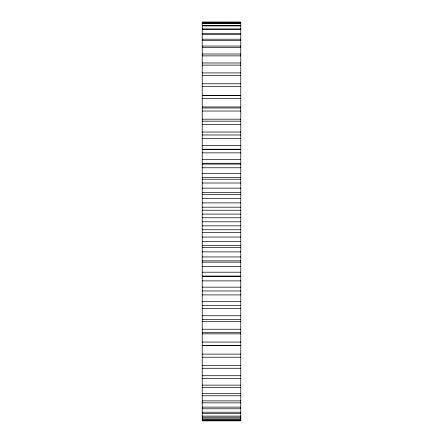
<?xml version="1.0" encoding="UTF-8"?>
<svg xmlns="http://www.w3.org/2000/svg" width="443" height="443" viewBox="0 0 443 443"><rect width="100%" height="100%" fill="white"/><g stroke="black" fill="none" stroke-linecap="round" stroke-linejoin="round"><path stroke-width="0.66" d="M202.229 22.15L240.77 22.15L240.77 420.85L202.229 420.85L202.229 22.15L240.77 22.183M202.229 23.346L240.77 23.346M202.229 23.446L240.77 23.446M202.229 25.522L240.77 25.522M202.229 25.932L240.77 25.932M202.229 28.906L240.77 28.906M202.229 29.62L240.77 29.62M202.229 33.48L240.77 33.48M202.229 34.493L240.77 34.493M202.229 39.211L240.77 39.211M202.229 40.518L240.77 40.518M202.229 46.066L240.77 46.066M202.229 47.661L240.77 47.661M202.229 54.002L240.77 54.002M202.229 55.873L240.77 55.873M202.229 62.972L240.77 62.972M202.229 65.11L240.77 65.11M202.229 72.918L240.77 72.918M202.229 75.31L240.77 75.31M202.229 83.782L240.77 83.782M202.229 86.407L240.77 86.407M202.229 95.439L240.77 95.439M202.229 95.494L240.77 95.494M202.229 98.34L240.77 98.34M202.229 106.957L240.77 106.957M202.229 107.981L240.77 107.981M202.229 111.032L240.77 111.032M202.229 119.184L240.77 119.184M202.229 121.172L240.77 121.172M202.229 124.405L240.77 124.405M202.229 132.042L240.77 132.042M202.229 134.977L240.77 134.977M202.229 138.377L240.77 138.377M202.229 145.448L240.77 145.448M202.229 149.241L240.77 149.241M202.229 149.319L240.77 149.319M202.229 152.863L240.77 152.863M202.229 159.325L240.77 159.325M202.229 163.273L240.77 163.273M202.229 164.104L240.77 164.104M202.229 167.77L240.77 167.77M202.229 173.584L240.77 173.584M202.229 177.671L240.77 177.671M202.229 179.243L240.77 179.243M202.229 183.009L240.77 183.009M202.229 188.137L240.77 188.137M202.229 192.334L240.77 192.334M202.229 194.643L240.77 194.643M202.229 198.486L240.77 198.486M202.229 202.9L240.77 202.9M202.229 207.18L240.77 207.18M202.229 210.209L240.77 210.209M202.229 214.102L240.77 214.102M202.229 217.773L240.77 217.773M202.229 221.805L240.77 221.805M202.229 225.847L240.77 225.847M202.229 229.767L240.77 229.767M202.229 232.675L240.77 232.675M202.229 237.044L240.77 237.044M202.229 241.452L240.77 241.452M202.229 245.378L240.77 245.378M202.229 247.504L240.77 247.504M202.229 251.879L240.77 251.879M202.229 256.94L240.77 256.94M202.229 260.844L240.77 260.844M202.229 262.173L240.77 262.173M202.229 266.525L240.77 266.525M202.229 272.207L240.77 272.207M202.229 276.067L240.77 276.067M202.229 276.587L240.77 276.587M202.229 280.895L240.77 280.895M202.229 287.158L240.77 287.158M202.229 290.951L240.77 290.951M202.229 294.9L240.77 294.9M202.229 301.711L240.77 301.711M202.229 305.41L240.77 305.41M202.229 308.45L240.77 308.45M202.229 315.765L240.77 315.765M202.229 319.353L240.77 319.353M202.229 321.463L240.77 321.463M202.229 329.238L240.77 329.238M202.229 332.693L240.77 332.693M202.229 333.861L240.77 333.861M202.229 342.051L240.77 342.051M202.229 345.341L240.77 345.341M202.229 345.568L240.77 345.568M202.229 354.118L240.77 354.118M202.229 357.23L240.77 357.23M202.229 365.364L240.77 365.364M202.229 368.283L240.77 368.283M202.229 375.725L240.77 375.725M202.229 378.427L240.77 378.427M202.229 385.139L240.77 385.139M202.229 387.608L240.77 387.608M202.229 393.539L240.77 393.539M202.229 395.765L240.77 395.765M202.229 400.882L240.77 400.882M202.229 402.842L240.77 402.842M202.229 407.117L240.77 407.117M202.229 408.806L240.77 408.806M202.229 412.206L240.77 412.206M202.229 413.612L240.77 413.612M202.229 416.121L240.77 416.121M202.229 417.24L240.77 417.24M202.229 418.84L240.77 418.84M202.229 419.654L240.77 419.654M202.229 420.335L240.77 420.335"/></g></svg>
